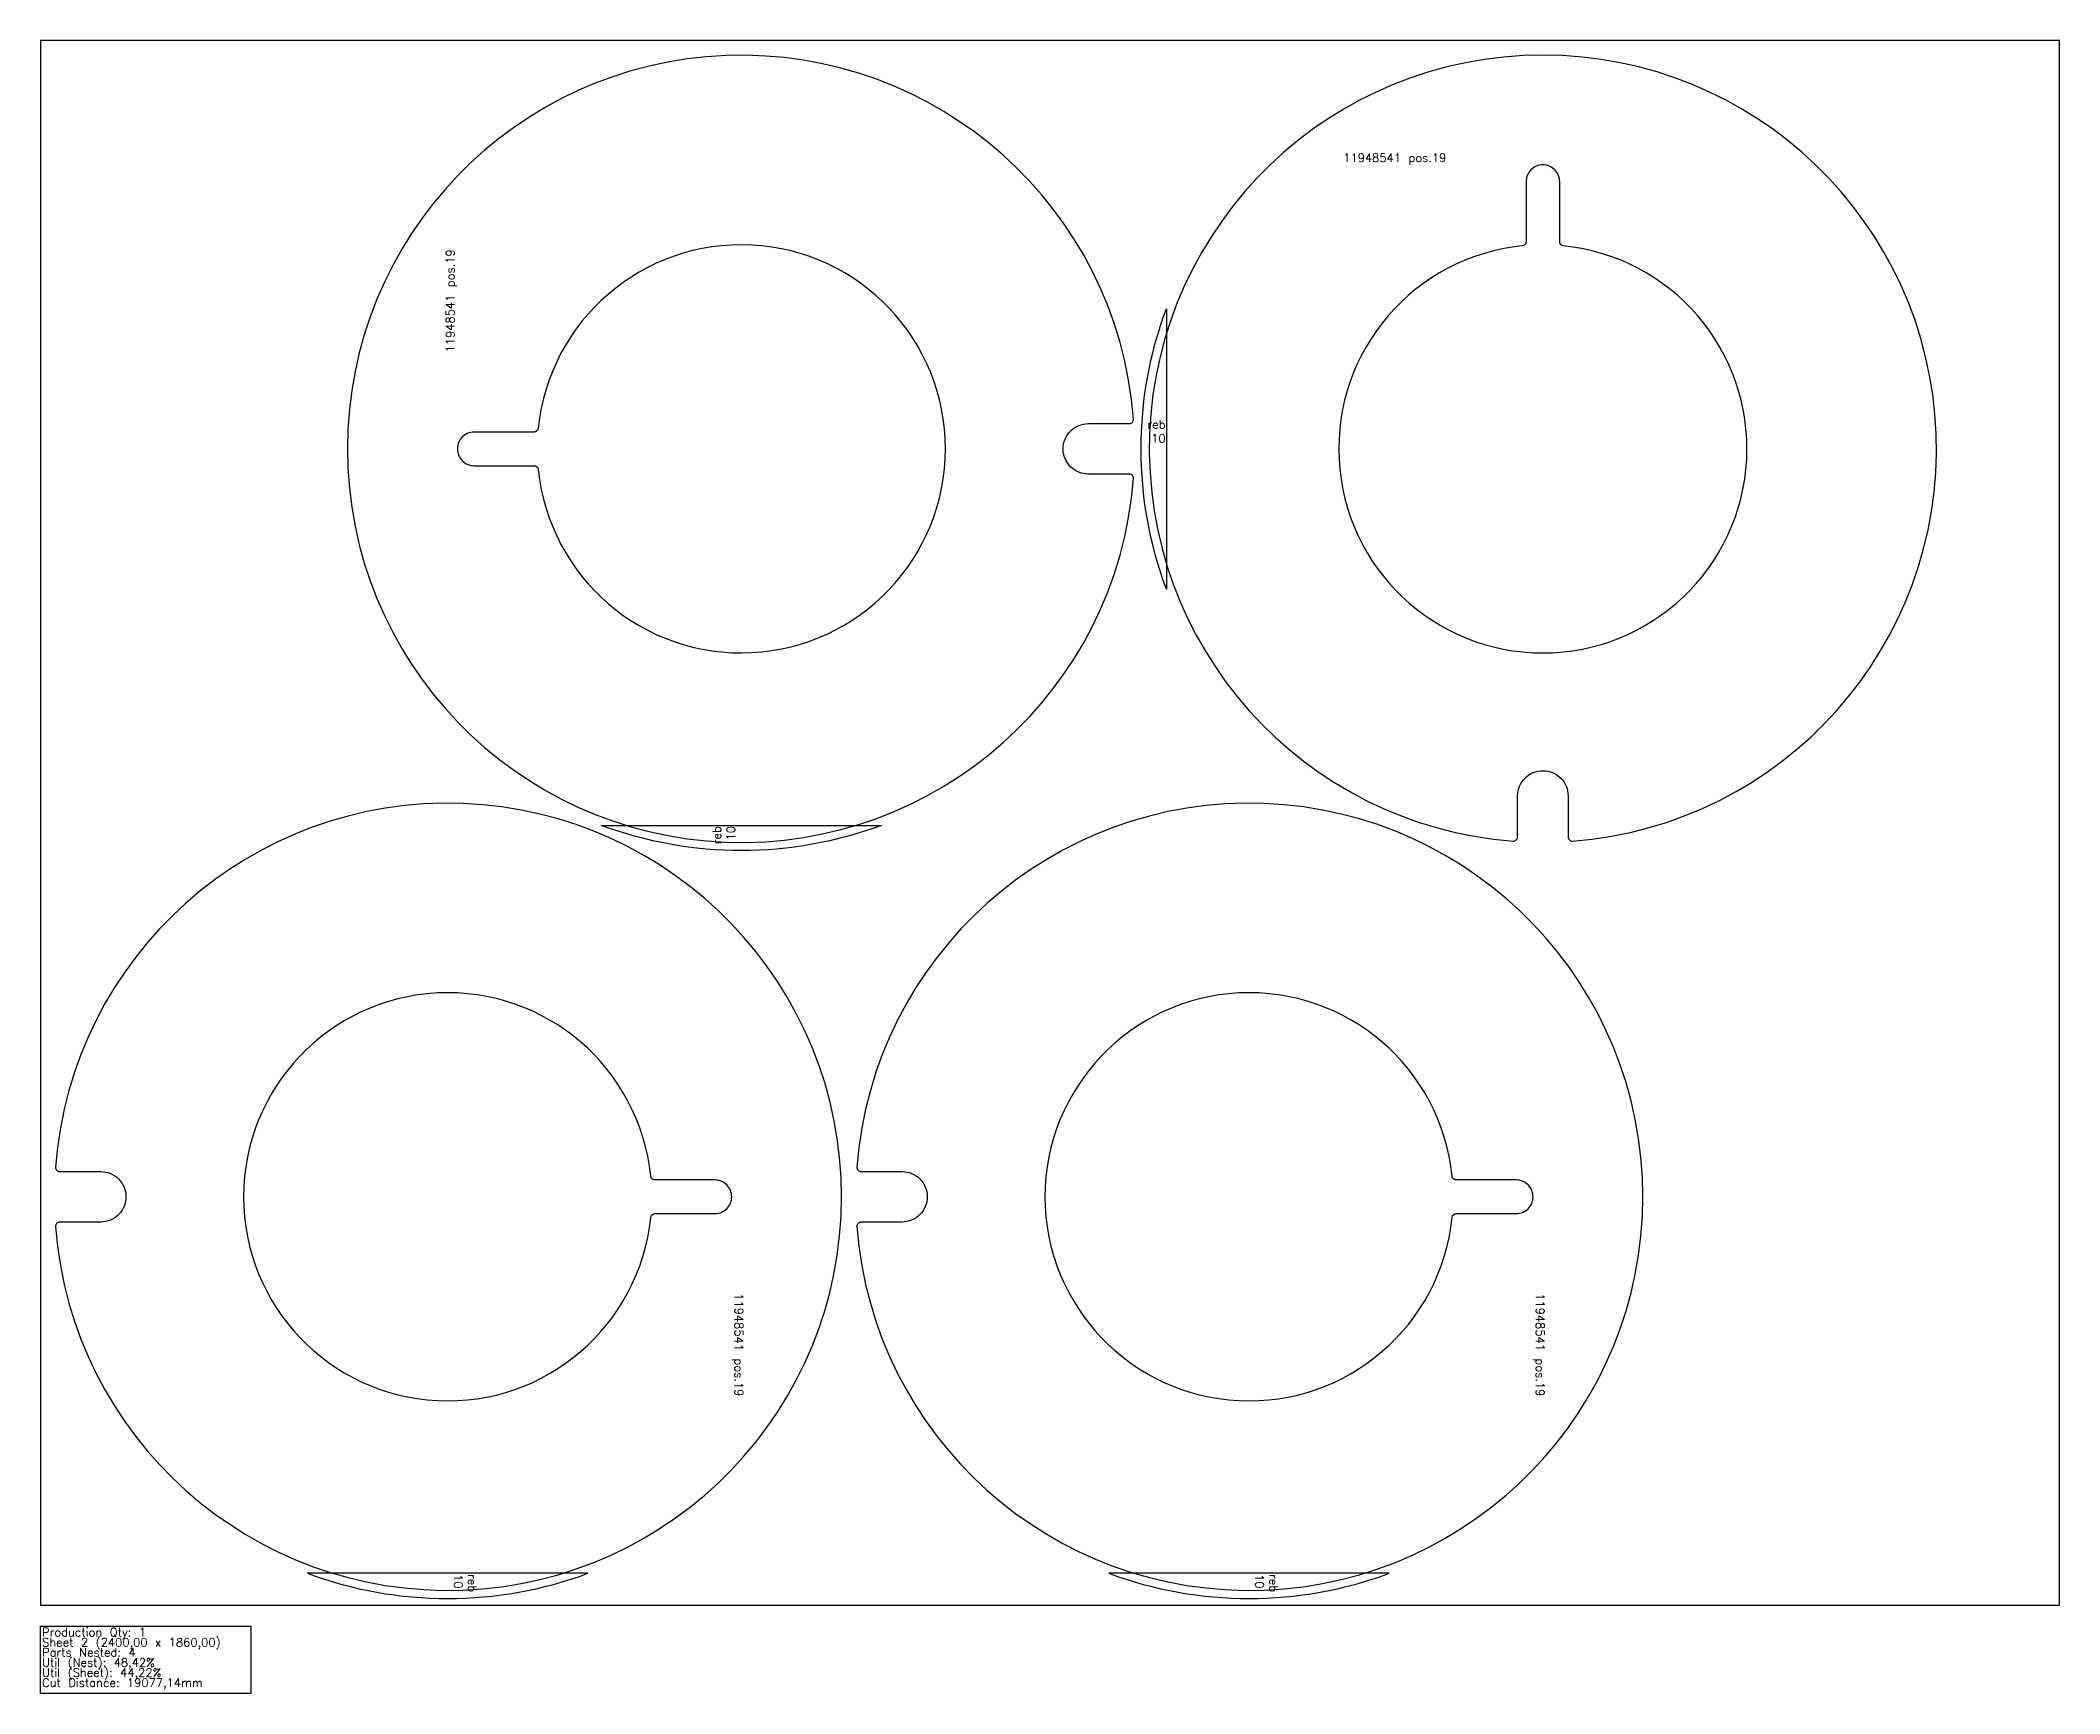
# Model space of a CAD drawing. Header units: millimetres. Extents: x 2520 to 4920, y -105 to 1860.
import ezdxf

# ---------------------------------------------------------------- set-up
doc = ezdxf.new("R2010")
doc.units = ezdxf.units.MM
for name, color, linetype in [('11948541', 7, 'Continuous'), ('Rebaixo', 6, 'Continuous'), ('sheet', 24, 'Continuous'), ('Stats', 7, 'Continuous'), ('Texto', 7, 'Continuous')]:
    doc.layers.add(name, color=color, linetype=linetype)
doc.styles.get("Standard").update_dxf_attribs({"font": 'txt.shx'})

msp = doc.modelspace()

# ---------------------------------------------------------------- linework, layer by layer
at = {"layer": '11948541', "color": 5}
for points in [[(3819.2, 1409.9, 26.390679), (3819.2, 1339.1, 0.436578), (3814.3, 1344.5), (3765.6, 1344.5, -0.414214), (3735.6, 1374.5), (3735.6, 1374.5, -0.414214), (3765.6, 1404.5), (3814.3, 1404.5, 0.436578)], [(3111.8, 1350, 19.749365), (3111.8, 1399, -0.384879), (3106.8, 1394.5), (3035.6, 1394.5, 0.414214), (3015.6, 1374.5), (3015.6, 1374.5, 0.414214), (3035.6, 1354.5), (3106.8, 1354.5, -0.384879)], [(3490.5, 450.1, 26.390679), (3490.5, 520.9, 0.436578), (3495.5, 515.5), (3544.1, 515.5, -0.414214), (3574.1, 485.5), (3574.1, 485.5, -0.414214), (3544.1, 455.5), (3495.5, 455.5, 0.436578)], [(4197.9, 510, 19.749365), (4197.9, 461, -0.384879), (4202.9, 465.5), (4274.1, 465.5, 0.414214), (4294.1, 485.5), (4294.1, 485.5, 0.414214), (4274.1, 505.5), (4202.9, 505.5, -0.384879)]]:
    msp.add_lwpolyline(points, format="xyb", close=True, dxfattribs=at)
at = {"layer": '11948541', "color": 6}
for points in [[(4270.4, 908.3, 0.436578), (4275.8, 913.3), (4275.8, 962, -0.414214), (4305.8, 992), (4305.8, 992, -0.414214), (4335.8, 962), (4335.8, 913.3, 0.436578), (4341.2, 908.3, 26.390679)], [(4330.3, 1615.8, -0.384879), (4325.8, 1620.7), (4325.8, 1692, 0.414214), (4305.8, 1712), (4305.8, 1712, 0.414214), (4285.8, 1692), (4285.8, 1620.7, -0.384879), (4281.3, 1615.8, 19.749365)], [(2538, 450.1, 26.390679), (2538, 520.9, 0.436578), (2543, 515.5), (2591.7, 515.5, -0.414214), (2621.7, 485.5), (2621.7, 485.5, -0.414214), (2591.7, 455.5), (2543, 455.5, 0.436578)], [(3245.4, 510, 19.749365), (3245.4, 461, -0.384879), (3250.4, 465.5), (3321.7, 465.5, 0.414214), (3341.7, 485.5), (3341.7, 485.5, 0.414214), (3321.7, 505.5), (3250.4, 505.5, -0.384879)]]:
    msp.add_lwpolyline(points, format="xyb", close=True, dxfattribs=at)
at = {"layer": 'Rebaixo', "color": 6}
for points in [[(3858.3, 1541.1), (3858.3, 1207.9, -0.18009)], [(3170.8, 38), (2837.6, 38, 0.18009)]]:
    msp.add_lwpolyline(points, format="xyb", close=True, dxfattribs=at)
at = {"layer": 'Rebaixo', "color": 5}
for points in [[(3186.5, 927), (3519.7, 927, -0.18009)], [(4123.2, 38), (3790.1, 38, 0.18009)]]:
    msp.add_lwpolyline(points, format="xyb", close=True, dxfattribs=at)
at = {"layer": 'sheet', "color": 7}
msp.add_lwpolyline([(2520, 0), (4920, 0), (4920, 1860), (2520, 1860)], close=True, dxfattribs=at)
at = {"layer": 'Stats', "color": 151}
msp.add_lwpolyline([(2520, -25), (2770, -25), (2770, -105), (2520, -105), (2520, -25)], close=True, dxfattribs=at)

# ---------------------------------------------------------------- texts
at = {"layer": 'Rebaixo', "color": 6, "insert": (3857.3, 1408.6), "char_height": 10, "attachment_point": 3}
msp.add_mtext_dynamic_manual_height_columns('reb\\P10', width=7.742, gutter_width=12.5, heights=[0], dxfattribs=at)
at = {"layer": 'Rebaixo', "color": 5, "char_height": 10}
for insert, attachment_point, rotation in [((3319, 926), 3, 90), ((3990.7, 37), 1, 270)]:
    msp.add_mtext_dynamic_manual_height_columns('reb\\P10', width=7.742, gutter_width=12.5, heights=[0], dxfattribs=dict(at, insert=insert, attachment_point=attachment_point, rotation=rotation))
at = {"layer": 'Rebaixo', "color": 6, "insert": (3038.3, 37), "char_height": 10, "attachment_point": 1, "rotation": 270}
msp.add_mtext_dynamic_manual_height_columns('reb\\P10', width=7.742, gutter_width=12.5, heights=[0], dxfattribs=at)
at = {"layer": 'Stats', "color": 60}
for s, p in [('Sheet 2 (2400,00 x 1860,00)', (2522, -49)), ('Production Qty: 1', (2522, -37)), ('Parts Nested: 4', (2522, -61)), ('Util (Nest): 48,42%', (2522, -73)), ('Cut Distance: 19077,14mm', (2522, -97)), ('Util (Sheet): 44,22%', (2522, -85))]:
    msp.add_text(s, height=10, dxfattribs=at).set_placement(p)
at = {"layer": 'Texto', "color": 6, "insert": (4191.1, 1725.5), "char_height": 10, "width": 160.961, "attachment_point": 3}
msp.add_mtext('11948541 pos.19', dxfattribs=at)
at = {"layer": 'Texto', "color": 5, "char_height": 10, "width": 160.961, "attachment_point": 1}
for insert, rotation in [((3002.1, 1489.1), 90), ((4307.6, 370.9), 270)]:
    msp.add_mtext('11948541 pos.19', dxfattribs=dict(at, insert=insert, rotation=rotation))
at = {"layer": 'Texto', "color": 6, "insert": (3355.2, 370.9), "char_height": 10, "width": 160.961, "attachment_point": 1, "rotation": 270}
msp.add_mtext('11948541 pos.19', dxfattribs=at)

doc.saveas('drawing.dxf')
